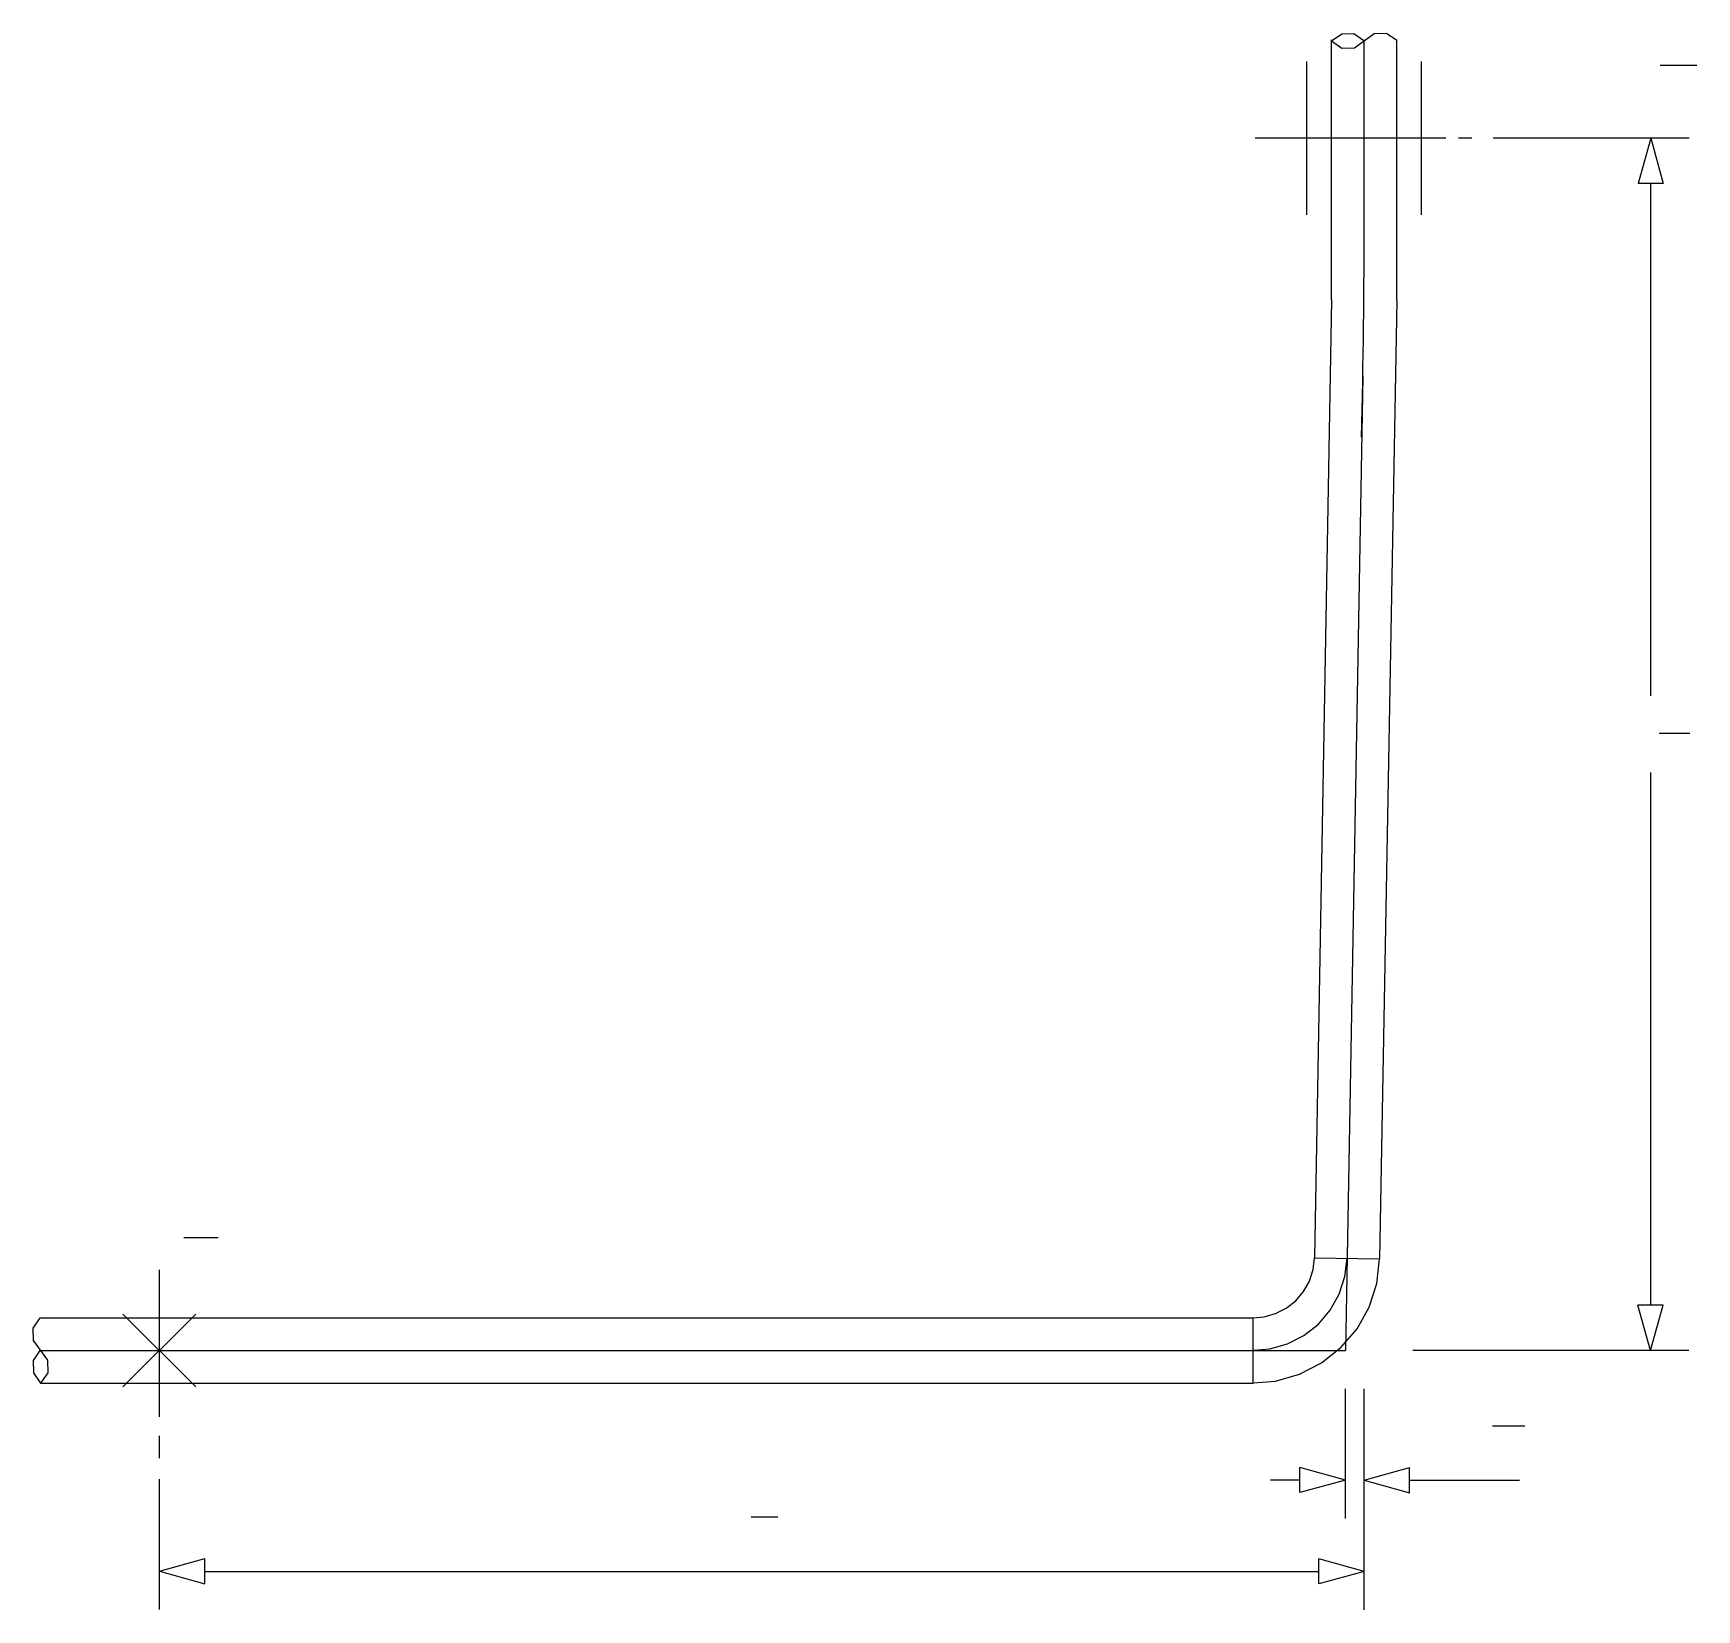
# Model space of a CAD drawing. Extents: x 378 to 1246, y 227 to 1050.
import ezdxf

# ---------------------------------------------------------------- set-up
doc = ezdxf.new("R2010")
doc.units = 0
doc.header["$MEASUREMENT"] = 0
doc.layers.get('0').update_dxf_attribs({"linetype": 'CONTINUOUS'})
doc.layers.add('-1', color=7, linetype='CONTINUOUS')
doc.layers.add('1', color=7, linetype='CONTINUOUS')

msp = doc.modelspace()

# ---------------------------------------------------------------- linework, layer by layer
at = {"layer": '-1', "color": 3, "linetype": 'Continuous'}
for p, q in [((1221.78, 703.9), (1221.78, 971.23)), ((1221.78, 385.93), (1221.78, 663.9)), ((467.17, 246.91), (1048.52, 246.91))]:
    msp.add_line(p, q, dxfattribs=at)
at = {"color": 7, "linetype": 'Continuous'}
for p, q in [((1055.23, 1045.6), (1060.56, 1049.37)), ((1055.23, 910.44), (1055.23, 1046.18)), ((1055.23, 1045.6), (1060.56, 1041.93)), ((1055.23, 1045.6), (1055.23, 1045.6)), ((1060.56, 1049.37), (1066.92, 1049.44)), ((1060.56, 1041.93), (1067.11, 1042.05)), ((1066.92, 1049.44), (1072.13, 1045.94)), ((1067.11, 1042.05), (1077.41, 1049.5)), ((1077.41, 1049.5), (1083.9, 1049.63)), ((1083.9, 1049.63), (1089.23, 1046.07)), ((1089.23, 910.13), (1089.23, 1046.07)), ((1042.23, 954.94), (1042.23, 1034.94)), ((1102.23, 954.94), (1102.23, 1034.94)), ((1045.55, 404.41), (1046.28, 410.64)), ((1046.28, 410.64), (1046.28, 410.64)), ((1046.28, 410.64), (1080.27, 410.03)), ((1078.78, 397.18), (1080.27, 410.03)), ((1043.62, 398.44), (1045.55, 404.41)), ((1036.5, 388.19), (1040.57, 392.96)), ((1040.57, 392.96), (1043.62, 398.44)), ((1074.8, 384.87), (1078.78, 397.18)), ((1026, 381.44), (1031.58, 384.29)), ((1031.58, 384.29), (1036.5, 388.19)), ((1068.5, 373.57), (1074.8, 384.87)), ((377.63, 373.88), (381.19, 379.21)), ((377.76, 367.4), (377.63, 373.88)), ((424.46, 381.21), (462.46, 343.21)), ((462.46, 381.21), (424.46, 343.21)), ((1014.28, 379.27), (1019.96, 379.72)), ((1014.28, 345.21), (1014.28, 379.27)), ((1019.96, 379.72), (1026, 381.44)), ((1060.11, 363.72), (1068.5, 373.57)), ((385.21, 357.09), (377.76, 367.4)), ((377.82, 356.9), (381.32, 362.12)), ((377.89, 350.54), (377.82, 356.9)), ((385.33, 350.54), (385.21, 357.09)), ((1049.96, 355.69), (1060.11, 363.72)), ((381.66, 345.21), (377.89, 350.54)), ((381.66, 345.21), (385.33, 350.54)), ((1026, 346.26), (1038.45, 349.8)), ((1038.45, 349.8), (1049.96, 355.69)), ((381.34, 345.21), (1014.28, 345.21)), ((381.66, 345.21), (381.66, 345.21)), ((1014.28, 345.32), (1026, 346.26))]:
    msp.add_line(p, q, dxfattribs=at)
at = {"color": 4, "linetype": 'Continuous'}
for p, q in [((1072.23, 954.92), (1072.23, 1046.17)), ((1071.52, 870.43), (1062.41, 362.21)), ((1062.16, 400.8), (1063.28, 410.34)), ((1059.21, 391.66), (1062.16, 400.8)), ((1054.53, 383.27), (1059.21, 391.66)), ((1048.31, 375.95), (1054.53, 383.27)), ((1040.77, 369.99), (1048.31, 375.95)), ((1022.98, 362.99), (1032.22, 365.62)), ((1032.22, 365.62), (1040.77, 369.99)), ((381.25, 362.21), (1062.41, 362.21)), ((423.46, 362.21), (443.46, 362.21)), ((1014.28, 362.29), (1022.98, 362.99))]:
    msp.add_line(p, q, dxfattribs=at)
at = {"color": 2, "linetype": 'Continuous'}
for p, q in [((1226.79, 1033.03), (1245.79, 1033.03)), ((456.2, 421.08), (474.2, 421.08))]:
    msp.add_line(p, q, dxfattribs=at)
at = {"color": 5, "linetype": 'Continuous'}
for p, q in [((1226.19, 684.43), (1242.19, 684.43)), ((1139.13, 322.95), (1156.13, 322.95)), ((752.27, 275.33), (766.27, 275.33))]:
    msp.add_line(p, q, dxfattribs=at)
at = {"color": 7, "linetype": 'Continuous'}
msp.add_lwpolyline([(462.46, 343.21), (424.46, 381.21)], dxfattribs=at)
at = {"color": 255, "linetype": 'Continuous'}
msp.add_lwpolyline([(462.46, 381.21), (424.46, 343.21)], dxfattribs=at)
at = {"color": 4, "linetype": 'Continuous'}
msp.add_arc((-3927.77, 954.92), 5000, 358.66897, 0, dxfattribs=at)
at = {"layer": '1', "color": 3, "linetype": 'Continuous'}
for p, q in [((1114.82, 994.94), (1015.31, 994.94)), ((1128.39, 994.94), (1121.38, 994.94)), ((1241.78, 994.94), (1139.47, 994.94)), ((1221.78, 994.94), (1215.23, 971.23)), ((1221.78, 994.94), (1228.34, 971.23)), ((1228.34, 971.23), (1215.23, 971.23)), ((443.46, 327.57), (443.46, 404.35)), ((1228.22, 385.93), (1215.11, 385.93)), ((1228.22, 385.93), (1215.11, 385.93)), ((1221.67, 362.21), (1215.11, 385.93)), ((1221.67, 362.21), (1228.22, 385.93)), ((1241.67, 362.21), (1097.66, 362.21)), ((1062.41, 274.56), (1062.41, 342.21)), ((1072.23, 226.91), (1072.23, 342.21)), ((1072.23, 294.52), (1072.23, 342.14)), ((443.46, 306.03), (443.46, 317.63)), ((1038.7, 288), (1038.7, 301.12)), ((1062.41, 294.56), (1038.7, 301.12)), ((1072.23, 294.52), (1095.94, 301.08)), ((1095.94, 287.97), (1095.94, 301.08)), ((443.46, 227.02), (443.46, 294.98)), ((1038.7, 294.56), (1023.28, 294.56)), ((1062.41, 294.56), (1038.7, 288)), ((1072.23, 294.52), (1095.94, 287.97)), ((1095.94, 294.52), (1153.35, 294.52)), ((443.46, 247.02), (467.17, 253.58)), ((467.17, 240.47), (467.17, 253.58)), ((467.17, 240.47), (467.17, 253.58)), ((1072.23, 246.91), (1048.52, 253.46)), ((1048.52, 240.35), (1048.52, 253.46)), ((443.46, 247.02), (467.17, 240.47)), ((1072.23, 246.91), (1048.52, 240.35))]:
    msp.add_line(p, q, dxfattribs=at)
at = {"layer": '1', "color": 7, "linetype": 'Continuous'}
for p, q in [((1055.23, 910.44), (1046.28, 410.64)), ((1089.23, 910.13), (1080.27, 410.03)), ((381.19, 379.21), (1014.28, 379.21))]:
    msp.add_line(p, q, dxfattribs=at)

doc.saveas('drawing.dxf')
